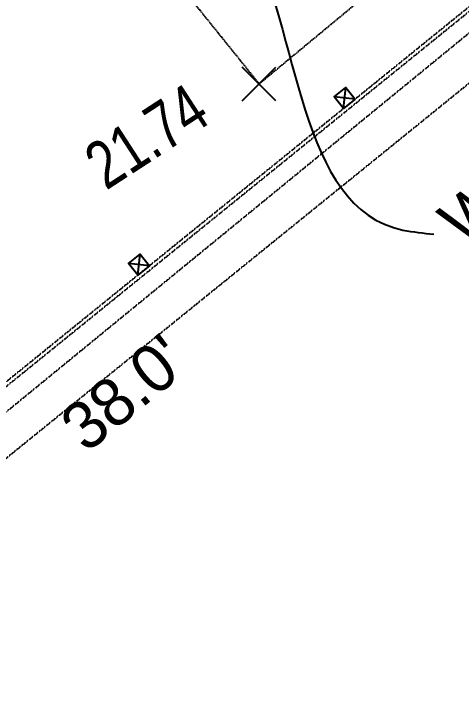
# Model space of a CAD drawing. Header units: inches. Extents: x -625442 to 34963, y -27993 to 66986.
# Drawn here: x -456349.4 to -456168.6, y 27782.2 to 28060.9 of the extents above; entities that cross this region are included whole.
import ezdxf
from ezdxf.enums import TextEntityAlignment as Align

# ---------------------------------------------------------------- set-up
doc = ezdxf.new("R2010")
doc.units = ezdxf.units.IN
doc.header["$LTSCALE"] = 0.5
doc.header["$MEASUREMENT"] = 0
doc.linetypes.add('DASHED2', pattern=[0.375, 0.25, -0.125])
doc.linetypes.add('HIDDEN2', pattern=[0.1875, 0.125, -0.0625])
for name, color, linetype in [('BUILDING OH', 80, 'HIDDEN2'), ('EDGE OF CONCRETE', 253, 'DASHED2'), ('P-ABOVE', 201, 'HIDDEN2'), ('P-BELOW-MED', 145, 'Continuous'), ('P-WALL', 90, 'Continuous'), ('SPOT ELEVATION TEXT', 252, 'Continuous'), ('TEXT', 7, 'Continuous')]:
    doc.layers.add(name, color=color, linetype=linetype)
doc.styles.add('BLDG', font='IC-Romans.shx', dxfattribs={"width": 0.8})
doc.styles.add('TXT', font='IC-Romans.shx')
doc.dimstyles.new('20 SCALE', dxfattribs={"dimtxt": 1.6, "dimasz": 2, "dimexe": 0.18, "dimexo": 0.0625, "dimgap": 0.04, "dimtad": 0, "dimdec": 1, "dimzin": 0, "dimdsep": 46, "dimtxsty": 'BLDG', "dimcen": 0.09, "dimaunit": 1, "dimadec": 4, "dimazin": 0, "dimtfac": 1, "dimtdec": 1, "dimtofl": 0, "dimtmove": 2, "dimatfit": 3, "dimfxl": 1, "dimtolj": 1, "dimtzin": 0, "dimarcsym": 0})

# ---------------------------------------------------------------- blocks, each defined once
blk = doc.blocks.new('SPT10')
at = {"color": 0, "linetype": 'Continuous'}
for p, q in [((-0.354, -0.354), (0.354, 0.354)), ((0.354, -0.354), (-0.354, 0.354))]:
    blk.add_line(p, q, dxfattribs=at)

msp = doc.modelspace()

# ---------------------------------------------------------------- linework, layer by layer
at = {"layer": 'BUILDING OH'}
msp.add_lwpolyline([(-456216.09883, 28158.24816), (-456143.63736, 28070.99528), (-456496.61077, 27782.15404), (-456718.93436, 28051.88398), (-456364.29431, 28340.40495)], dxfattribs=at)
at = {"layer": 'EDGE OF CONCRETE'}
msp.add_lwpolyline([(-456377.63872, 28282.12889), (-456422.49883, 28246.37847), (-456250.25588, 28032.62437), (-456206.70034, 28068.70159), (-456377.63872, 28282.12889)], dxfattribs=at)
at = {"layer": 'P-ABOVE'}
for p, q in [((-456128.29776, 28093.82926), (-456486.5575, 27803.70695)), ((-456127.35376, 28092.66356), (-456485.6135, 27802.54124))]:
    msp.add_line(p, q, dxfattribs=at)
msp.add_lwpolyline([(-456198.78301, 28180.86851), (-456113.19378, 28075.178), (-456471.45352, 27785.05568), (-456720.66922, 28092.80158), (-456445.56304, 28315.58531), (-456431.40306, 28298.09975)], dxfattribs=at)
at = {"layer": 'P-BELOW-MED'}
for p, q in [((-456216.11414, 28022.71468), (-456215.22732, 28031.1535)), ((-456211.45132, 28026.49068), (-456219.89013, 28027.3775)), ((-456299.2677, 27955.3761), (-456298.38088, 27963.81491)), ((-456294.60488, 27959.15209), (-456303.0437, 27960.03891))]:
    msp.add_line(p, q, dxfattribs=at)
at = {"layer": 'P-WALL'}
for points in [[(-456211.45132, 28026.49068), (-456216.11414, 28022.71468), (-456219.89013, 28027.3775), (-456215.22732, 28031.1535)], [(-456294.60488, 27959.15209), (-456299.2677, 27955.3761), (-456303.0437, 27960.03891), (-456298.38088, 27963.81491)]]:
    msp.add_lwpolyline(points, close=True, dxfattribs=at)

# ---------------------------------------------------------------- block references
at = {"layer": 'SPOT ELEVATION TEXT', "xscale": 19.2, "yscale": 19.2, "zscale": 19.2}
msp.add_blockref('SPT10', (-456250.25588, 28032.62437), dxfattribs=at)

# ---------------------------------------------------------------- texts
at = {"layer": 'SPOT ELEVATION TEXT', "style": 'BLDG', "width": 0.8}
msp.add_text('21.74', height=19.2, rotation=33, dxfattribs=at).set_placement((-456290.55265, 28003.4164), align=Align.CENTER)
at = {"layer": 'TEXT', "char_height": 19.2, "style": 'TXT'}
for s, insert, attachment_point, rotation in [('Wood steps', (-456179.35944, 27980.91882), 1, 38.6114128), ("38.0'", (-456311.00459, 27915.43037), 2, 39.2937647)]:
    msp.add_mtext(s, dxfattribs=dict(at, insert=insert, attachment_point=attachment_point, rotation=rotation))

# ---------------------------------------------------------------- leaders
at = {"layer": 'TEXT', "path_type": 1}
msp.add_leader([(-456254.71657, 28093.67934), (-456192.14754, 27973.56967), (-456179.68625, 27971.89606)], dimstyle='20 SCALE', dxfattribs=at)

doc.saveas('drawing.dxf')
